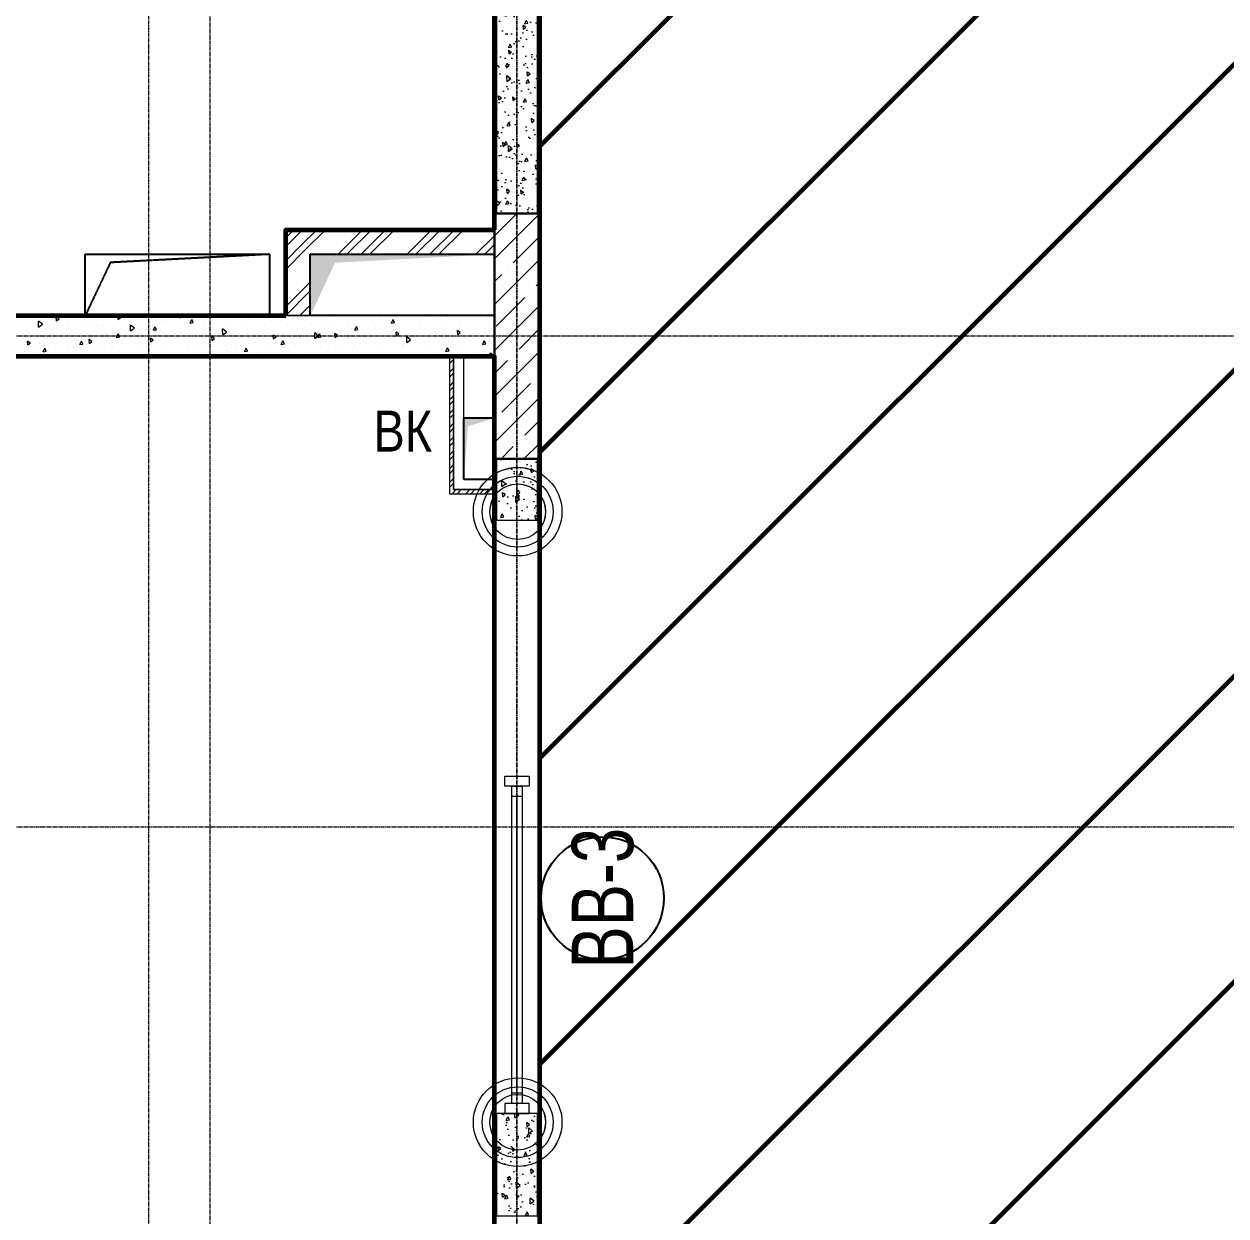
# Model space of a CAD drawing. Header units: millimetres. Extents: x 470010 to 1231400, y -134005 to 421770.
# Drawn here: x 678265 to 684138, y -52611 to -46786 of the extents above; entities that cross this region are included whole.
import ezdxf
from ezdxf.enums import TextEntityAlignment as Align

# ---------------------------------------------------------------- set-up
doc = ezdxf.new("R2010")
doc.units = ezdxf.units.MM
for name, pattern in [('CENTER2', [28.575, 19.05, -3.175, 3.175, -3.175]), ('HIDDEN', [9.525, 6.35, -3.175]), ('HIDDEN2', [4.7625, 3.175, -1.5875])]:
    doc.linetypes.add(name, pattern=pattern)
doc.layers.get('Defpoints').update_dxf_attribs({"color": 140})
for name, color, linetype, lineweight in [('0) шп потолок', 3, 'Continuous', 60), ('АР_Витраж', 4, 'Continuous', 13), ('АР_Витраж марка', 140, 'Continuous', 9), ('АР_Колонны', 70, 'Continuous', 30), ('АР_Стены ГКЛ', 1, 'Continuous', 15), ('АР_Стены ЖБ', 7, 'Continuous', 35), ('АР_Стены кирпич', 32, 'Continuous', 20), ('АР_Стены ПЕНОблок', 52, 'Continuous', 20), ('АР_Тонкая', 254, 'Continuous', 5), ('АР_Штриховка', 8, 'Continuous', 0), ('ВК_Шахты', 5, 'Continuous', 9)]:
    doc.layers.add(name, color=color, linetype=linetype, lineweight=lineweight)
doc.layers.add('АР_Делит', color=120, linetype='Continuous', lineweight=0, plot=False)
doc.layers.add('РД_Проем', color=230, linetype='Continuous', lineweight=0, plot=False)
doc.layers.add('РД_Витраж_вн', color=7, linetype='Continuous', true_color=0x148aff)
doc.layers.add('РД_Оси_100', color=7, linetype='Continuous', lineweight=0, true_color=0x525252)
doc.layers.add('РД_проем_инж перемыч_фахверк', color=7, linetype='Continuous', lineweight=18, true_color=0xff1f1f)
doc.styles.add('Arial_09', font='ARIALN.TTF', dxfattribs={"width": 0.9})
doc.styles.add('style1', font='ARIALN.TTF')

# ---------------------------------------------------------------- blocks, each defined once
blk = doc.blocks.new('СОШ_2200_АР_ОСИ_М100_28.05.24')
at = {"layer": 'РД_Оси_100', "color": 251, "linetype": 'CENTER2', "true_color": 0x636466}
for p, q in [((29555, 45300), (-5954.958, 45300)), ((29555, 42900), (-5954.958, 42900))]:
    blk.add_line(p, q, dxfattribs=at)
for points in [[(5849.555, 139938.679), (6000, 139538.679), (6000, -6194.559)], [(6300, -6195.83), (6300, 139538.679), (6450, 139938.679)], [(7800, -6155), (7800, 139938.679)]]:
    blk.add_lwpolyline(points, dxfattribs=at)
blk = doc.blocks.new('МаркаВитража1')
at = {"layer": 'Defpoints'}
blk.add_circle((0, 0), 3, dxfattribs=at)
at = {"color": 0, "linetype": 'ByBlock', "lineweight": -2, "style": 'Arial_09', "width": 0.9}
blk.add_attdef('АР-ОКНО:НАИМЕНОВАНИЕ', text='', height=3, dxfattribs=at).set_placement((0, 0), align=Align.MIDDLE)
blk = doc.blocks.new('A$C9108343f')
at = {"layer": 'АР_Стены ГКЛ', "linetype": 'Continuous', "lineweight": 0, "true_color": 0x000000}
h = blk.add_hatch(dxfattribs=at)
h.set_pattern_fill('ANSI31', color=18, scale=15, style=0)
h.set_pattern_definition([(45, (-63444.083, -115658.25), (-33.67596, 33.67596), [])])
h.paths.add_polyline_path([(14625, 51285), (14645, 51305), (14645, 51955), (14625, 51955)], flags=0)
h = blk.add_hatch(dxfattribs=at)
h.set_pattern_fill('ANSI31', color=18, scale=15, angle=360, style=0)
h.set_pattern_definition([(45, (-63444.083, -115658.25), (-33.67596, 33.67596), [])])
h.paths.add_polyline_path([(14845, 51285), (14845, 51305), (14645, 51305), (14625, 51285)], flags=0)
at = {"layer": 'АР_Штриховка', "linetype": 'Continuous', "lineweight": 0, "true_color": 0x000000}
h = blk.add_hatch(dxfattribs=at)
h.set_pattern_fill('AR-CONC', color=18, angle=45, style=0)
h.set_pattern_definition([(95, (-63444.08, -115658.25), (140.09465, 117.55338), [19.05, -209.55]), (40, (-63444.08, -115658.25), (-160.01845, 110.17673), [15.24, -167.64058]), (145.45144, (-63432.4, -115648.45), (-19.9238, 227.7301), [16.19, -178.09024]), (91.1842, (-63480, -115622.33), (221.41024, 161.9534), [28.575, -314.325]), (141.63556, (-63461.55, -115608.83), (-7.0866, 342.82676), [24.28502, -267.1356]), (36.18415, (-63480, -115622.33), (-7.0866, 342.82676), [22.85997, -251.45973]), (66, (-63453.06, -115613.35), (179.51998, 34.89515), [19.05, -209.55]), (11, (-63453.06, -115613.35), (-86.53993, 173.9412), [15.24, -167.64]), (116.45145, (-63438.1, -115610.44), (92.98005, 208.83634), [16.19, -178.08994]), (82.5, (-63444.08, -115658.25), (-57.60547, 61.973414), [0, -165.608, 0, -170.18, 0, -168.275]), (52.5, (-63444.08, -115658.25), (-23.589727, 118.087), [0, -97.028, 0, -161.798, 0, -64.135]), (12.5, (-63484.135, -115698.3), (99.927863, 91.826196), [0, -63.5, 0, -198.12, 0, -262.89]), (2.5, (-63502.1, -115716.26), (86.763904, 122.72239), [0, -82.55, 0, -131.572, 0, -186.69])])
h.paths.add_polyline_path([(14855, 52655), (15055, 52655), (15055, 56155), (14855, 56155)], flags=0)
h = blk.add_hatch(dxfattribs=at)
h.set_pattern_fill('ANSI32', color=18, scale=25, style=0)
h.set_pattern_definition([(45, (-63444.08, -115658.25), (-168.3798, 168.3798), []), (45, (-63331.83, -115658.25), (-168.3798, 168.3798), [])])
h.paths.add_polyline_path([(13825, 52155), (13945, 52155), (13945, 52455), (13825, 52575)], flags=0)
h = blk.add_hatch(dxfattribs=at)
h.set_pattern_fill('ANSI32', color=18, scale=25, style=0)
h.set_pattern_definition([(45, (-63444.08, -115658.25), (-168.3798, 168.3798), []), (45, (-63331.83, -115658.25), (-168.3798, 168.3798), [])])
h.paths.add_polyline_path([(13825, 52575), (13945, 52455), (14845, 52455), (14845, 52575)], flags=0)
h = blk.add_hatch(dxfattribs=at)
h.set_pattern_fill('AR-CONC', color=18, angle=45, style=0)
h.set_pattern_definition([(95, (-63444.08, -115658.25), (140.09465, 117.55338), [19.05, -209.55]), (40, (-63444.08, -115658.25), (-160.01845, 110.17673), [15.24, -167.64058]), (145.45144, (-63432.4, -115648.45), (-19.9238, 227.7301), [16.19, -178.09024]), (91.1842, (-63480, -115622.33), (221.41024, 161.9534), [28.575, -314.325]), (141.63556, (-63461.55, -115608.83), (-7.0866, 342.82676), [24.28502, -267.1356]), (36.18415, (-63480, -115622.33), (-7.0866, 342.82676), [22.85997, -251.45973]), (66, (-63453.06, -115613.35), (179.51998, 34.89515), [19.05, -209.55]), (11, (-63453.06, -115613.35), (-86.53993, 173.9412), [15.24, -167.64]), (116.45145, (-63438.1, -115610.44), (92.98005, 208.83634), [16.19, -178.08994]), (82.5, (-63444.08, -115658.25), (-57.60547, 61.973414), [0, -165.608, 0, -170.18, 0, -168.275]), (52.5, (-63444.08, -115658.25), (-23.589727, 118.087), [0, -97.028, 0, -161.798, 0, -64.135]), (12.5, (-63484.135, -115698.3), (99.927863, 91.826196), [0, -63.5, 0, -198.12, 0, -262.89]), (2.5, (-63502.1, -115716.26), (86.763904, 122.72239), [0, -82.55, 0, -131.572, 0, -186.69])])
h.paths.add_polyline_path([(14855, 47755), (15055, 47755), (15055, 48255), (14855, 48255)], flags=0)
h.paths.add_polyline_path([(14855, 51155), (15055, 51155), (15055, 51455), (14855, 51455)], flags=0)
at = {"color": 18, "linetype": 'HIDDEN', "ltscale": 0.07, "true_color": 0x000000}
for p, q in [((12845, 52455), (13745, 52455)), ((12845, 52155), (12845, 52455)), ((12845, 52455), (13745, 52455)), ((12845, 52155), (12845, 52455)), ((13745, 52455), (12967.9, 52414.6)), ((13745, 52455), (12967.9, 52414.6)), ((13745, 52455), (13745, 52155)), ((13745, 52455), (13745, 52155)), ((12967.9, 52414.6), (12845, 52155)), ((12967.9, 52414.6), (12845, 52155)), ((13745, 52155), (12845, 52155)), ((13745, 52155), (12845, 52155))]:
    blk.add_line(p, q, dxfattribs=at)
at = {"color": 18, "linetype": 'Continuous', "true_color": 0x000000}
for p, q in [((13945, 52155), (13945, 52455)), ((13945, 52455), (14845, 52455)), ((13945, 52155), (13945, 52455)), ((13945, 52455), (14845, 52455)), ((14845, 52455), (14845, 52155)), ((14845, 52455), (14845, 52155)), ((14845, 52155), (13945, 52155)), ((14845, 52155), (13945, 52155)), ((14695, 51355), (14695, 51655)), ((14695, 51655), (14845, 51655)), ((14695, 51355), (14695, 51655)), ((14695, 51655), (14845, 51655)), ((14845, 51655), (14845, 51355)), ((14845, 51655), (14845, 51355)), ((14845, 51355), (14695, 51355)), ((14845, 51355), (14695, 51355))]:
    blk.add_line(p, q, dxfattribs=at)
for points in [[(13945, 52155), (13945, 52455), (14066.1, 52414), (14845, 52455)], [(13945, 52155), (13945, 52455), (14066.1, 52414), (14845, 52455)], [(14695, 51355), (14695, 51655), (14715.2, 51614), (14845, 51655)], [(14695, 51355), (14695, 51655), (14715.2, 51614), (14845, 51655)]]:
    blk.add_solid(points, dxfattribs=at)
at = {"layer": '0) шп потолок'}
for points in [[(19359, 70530), (15065, 70530), (15065, 45645), (19359, 45645), (19359, 68065)], [(14845, 52575), (14845, 61255), (7275, 61255), (7275, 52155), (13825, 52155)], [(13825, 52155), (13825, 52575), (14845, 52575)], [(14845, 43275.2), (14845, 51955), (7275, 51955), (7275, 42855), (13825, 42855)]]:
    blk.add_lwpolyline(points, dxfattribs=at)
at = {"layer": 'АР_Витраж', "color": 18, "linetype": 'Continuous', "lineweight": 5, "true_color": 0x000000}
for p, q in [((14845, 48255), (14845, 49905)), ((15065, 48255), (15065, 49905))]:
    blk.add_line(p, q, dxfattribs=at)
at = {"layer": 'АР_Витраж', "color": 18, "linetype": 'Continuous', "lineweight": 15, "true_color": 0x000000}
for p, q in [((14980, 49805), (14930, 49805)), ((14955, 48355), (14955, 49805)), ((14980, 48355), (14930, 48355))]:
    blk.add_line(p, q, dxfattribs=at)
for points in [[(14895, 49855), (14895, 49905), (15015, 49905), (15015, 49855)], [(14980, 48305), (14930, 48305), (14930, 49855), (14980, 49855)], [(14895, 48305), (14895, 48255), (15015, 48255), (15015, 48305)]]:
    blk.add_lwpolyline(points, close=True, dxfattribs=at)
at = {"layer": 'АР_Делит', "color": 18, "true_color": 0x000000}
for centre, radius in [((14958.3, 51196.9), 216.3), ((14958.3, 51196.9), 173), ((14958.3, 51196.9), 136.2), ((14958.3, 48213.1), 216.3), ((14958.3, 48213.1), 173), ((14958.3, 48213.1), 136.2)]:
    blk.add_circle(centre, radius, dxfattribs=at)
at = {"layer": 'АР_Колонны', "color": 18, "linetype": 'HIDDEN2', "lineweight": 25, "true_color": 0x000000}
for p, q in [((14845, 52655), (15065, 52655)), ((14845, 51455), (14845, 52655)), ((15065, 52655), (15065, 51455)), ((15065, 51455), (14845, 51455))]:
    blk.add_line(p, q, dxfattribs=at)
at = {"layer": 'АР_Колонны', "color": 18, "linetype": 'Continuous', "lineweight": 15, "true_color": 0x000000}
for p, q in [((15065, 52655), (14845, 52655)), ((14845, 52655), (14845, 51455)), ((15065, 52655), (14845, 52655)), ((14845, 52655), (14845, 51455)), ((15065, 51455), (15065, 52655)), ((15065, 51455), (15065, 52655)), ((14845, 51455), (15065, 51455)), ((14845, 51455), (15065, 51455))]:
    blk.add_line(p, q, dxfattribs=at)
at = {"layer": 'АР_Стены ГКЛ', "color": 18, "linetype": 'Continuous', "lineweight": 5, "true_color": 0x000000}
for p, q in [((14645, 51955), (14625, 51955)), ((14625, 51955), (14625, 51285)), ((14695, 51955), (14645, 51955)), ((14645, 51955), (14645, 51305)), ((14645, 51305), (14645, 51955)), ((14695, 51355), (14695, 51955)), ((14845, 51355), (14695, 51355)), ((14845, 51305), (14845, 51355)), ((14625, 51285), (14845, 51285)), ((14645, 51305), (14845, 51305)), ((14845, 51305), (14645, 51305)), ((14845, 51285), (14845, 51305))]:
    blk.add_line(p, q, dxfattribs=at)
at = {"layer": 'АР_Стены ЖБ', "color": 18, "linetype": 'Continuous', "lineweight": 30, "true_color": 0x000000}
for p, q in [((15065, 52655), (14845, 52655)), ((14845, 52655), (14845, 51455)), ((15065, 51455), (15065, 52655)), ((14845, 51455), (15065, 51455))]:
    blk.add_line(p, q, dxfattribs=at)
at = {"layer": 'АР_Стены кирпич', "color": 18, "linetype": 'Continuous', "lineweight": 20, "true_color": 0x000000}
for p, q in [((13825, 52575), (13825, 52155)), ((14845, 52575), (13825, 52575)), ((14845, 52455), (14845, 52575)), ((13945, 52155), (13945, 52455)), ((13945, 52455), (14845, 52455)), ((13825, 52155), (13945, 52155))]:
    blk.add_line(p, q, dxfattribs=at)
at = {"layer": 'АР_Стены ПЕНОблок', "color": 18, "linetype": 'Continuous', "lineweight": 20, "true_color": 0x000000}
for p, q in [((14855, 56155), (14855, 52655)), ((15055, 52655), (15055, 56155)), ((14855, 52655), (15055, 52655)), ((14845, 52155), (7275, 52155)), ((14845, 51955), (14845, 52155)), ((7275, 51955), (14845, 51955)), ((15055, 51455), (14855, 51455)), ((14855, 51455), (14855, 51155)), ((15055, 51155), (15055, 51455)), ((14855, 51155), (15055, 51155)), ((15055, 48255), (14855, 48255)), ((14855, 48255), (14855, 47755)), ((15055, 47755), (15055, 48255)), ((14855, 47755), (15055, 47755))]:
    blk.add_line(p, q, dxfattribs=at)
at = {"layer": 'АР_Тонкая', "color": 18, "linetype": 'Continuous', "lineweight": 0, "true_color": 0x000000}
for p, q in [((14845, 56155), (14845, 52655)), ((14855, 52655), (14855, 56155)), ((15055, 56155), (15055, 52655)), ((15065, 52655), (15065, 56155)), ((14845, 52655), (14855, 52655)), ((15055, 52655), (15065, 52655)), ((14855, 51455), (14845, 51455)), ((14845, 51455), (14845, 51155)), ((14855, 51155), (14855, 51455)), ((15065, 51455), (15055, 51455)), ((15055, 51455), (15055, 51155)), ((15065, 51155), (15065, 51455)), ((14845, 51155), (14855, 51155)), ((15055, 51155), (15065, 51155)), ((14855, 48255), (14845, 48255)), ((14845, 48255), (14845, 47755)), ((14855, 47755), (14855, 48255)), ((15065, 48255), (15055, 48255)), ((15055, 48255), (15055, 47755)), ((15065, 47755), (15065, 48255)), ((14845, 47755), (14855, 47755)), ((15055, 47755), (15065, 47755))]:
    blk.add_line(p, q, dxfattribs=at)
at = {"layer": 'АР_Штриховка', "color": 18, "linetype": 'Continuous', "lineweight": 5, "true_color": 0x000000}
for p, q in [((14845, 52545.6), (14954.4, 52655)), ((14845, 52433.4), (15065, 52653.4)), ((14936.7, 52412.9), (15065, 52541.1)), ((14845, 52208.8), (15065, 52428.8)), ((14845, 52321.1), (14880.6, 52356.7)), ((14908.7, 52384.8), (14908.7, 52384.8)), ((15020.9, 52272.5), (15020.9, 52272.5)), ((15049, 52300.6), (15065, 52316.6)), ((14852.5, 52104.2), (14992.8, 52244.5)), ((14845, 51984.3), (15065, 52204.3)), ((14964.8, 51991.9), (15065, 52092.1)), ((14845, 51759.8), (15065, 51979.8)), ((14845, 51872.1), (14908.7, 51935.8)), ((14936.7, 51963.8), (14936.7, 51963.8)), ((14880.6, 51683.2), (15020.9, 51823.5)), ((15049, 51851.6), (15049, 51851.6)), ((14845, 51535.3), (15065, 51755.3)), ((14852.5, 51655.1), (14852.5, 51655.1)), ((14992.8, 51571), (15065, 51643.1)), ((14876.9, 51455), (14936.7, 51514.8)), ((14964.8, 51542.9), (14964.8, 51542.9)), ((14989.1, 51455), (15065, 51530.8))]:
    blk.add_line(p, q, dxfattribs=at)
at = {"layer": 'АР_Штриховка', "color": 18, "linetype": 'Continuous', "lineweight": 0, "true_color": 0x000000}
for p, q in [((12553.1, 52152.7), (12554.1, 52155)), ((12553.1, 52152.6), (12565.7, 52155)), ((13005.6, 52136.7), (13004, 52155)), ((13017.1, 52146.2), (13004.2, 52155)), ((13305.7, 52144), (13304.7, 52155)), ((13305.7, 52144), (13317.4, 52153.8)), ((13317.2, 52153.5), (13315.1, 52155)), ((13537.2, 52153.2), (13538, 52155)), ((13537.2, 52153.1), (13547, 52155)), ((13605.8, 52151.4), (13605.5, 52155)), ((13605.8, 52151.4), (13610.1, 52155)), ((14088.1, 52152.6), (14088.1, 52152.6)), ((14521.3, 52153.7), (14521.9, 52155)), ((14521.4, 52153.6), (14528.4, 52155)), ((12557.4, 52148.2), (12557.4, 52148.2)), ((12617.3, 52099.4), (12616.7, 52128)), ((12635.7, 52112.8), (12616.7, 52127.9)), ((12617.2, 52099.4), (12635.7, 52112.9)), ((12640.1, 52107), (12640.1, 52107)), ((12658.9, 52095), (12658.9, 52095)), ((12703.2, 52123.6), (12703.2, 52123.6)), ((12717, 52138.8), (12703.6, 52148)), ((12705.5, 52129.3), (12703.8, 52148.3)), ((12705.5, 52129.3), (12717.1, 52139.1)), ((12712.5, 52105.2), (12712.5, 52105.2)), ((12762.1, 52117.3), (12762.1, 52117.3)), ((12845.5, 52103.1), (12845.5, 52103.1)), ((12883.8, 52127.1), (12883.8, 52127.1)), ((12897.9, 52104.5), (12897.9, 52104.5)), ((12905.9, 52148.1), (12905.9, 52148.1)), ((12927.9, 52106.7), (12927.9, 52106.7)), ((13005.6, 52136.7), (13017.3, 52146.5)), ((13005.9, 52137.4), (13005.9, 52137.4)), ((13034.8, 52144.7), (13034.8, 52144.7)), ((13059.4, 52112.5), (13059.4, 52112.5)), ((13062.7, 52113.2), (13062.7, 52113.2)), ((13067.2, 52080.5), (13066.6, 52109)), ((13085.6, 52093.9), (13066.6, 52109)), ((13067.1, 52080.5), (13085.6, 52094)), ((13124.7, 52126.9), (13124.7, 52126.9)), ((13127.6, 52147.1), (13127.6, 52147.1)), ((13178.2, 52083.4), (13185.9, 52100.8)), ((13193.2, 52086.2), (13185.9, 52100.7)), ((13229.8, 52127.5), (13229.8, 52127.5)), ((13245.9, 52120.6), (13245.9, 52120.6)), ((13328.4, 52124.2), (13328.4, 52124.2)), ((13357.7, 52118.3), (13365.4, 52135.7)), ((13357.7, 52118.2), (13372.7, 52121.1)), ((13372.7, 52121.1), (13365.5, 52135.6)), ((13424.6, 52108.4), (13424.6, 52108.4)), ((13459.8, 52130), (13459.8, 52130)), ((13474.8, 52134.9), (13474.8, 52134.9)), ((13536.8, 52148.6), (13536.8, 52148.6)), ((13556.1, 52110.3), (13556.1, 52110.3)), ((13561.4, 52148.7), (13561.4, 52148.7)), ((13630.3, 52099.7), (13630.3, 52099.7)), ((13646.3, 52138.1), (13646.3, 52138.1)), ((13728.8, 52141.7), (13728.8, 52141.7)), ((13756.4, 52131.5), (13756.4, 52131.5)), ((13799.9, 52130.3), (13799.9, 52130.3)), ((13860.2, 52147.4), (13860.2, 52147.4)), ((13951.2, 52112.4), (13951.2, 52112.4)), ((14004.7, 52099.5), (14004.7, 52099.5)), ((14042.5, 52121.4), (14042.5, 52121.4)), ((14043.7, 52150.4), (14043.7, 52150.4)), ((14126.4, 52109.2), (14126.4, 52109.2)), ((14162.3, 52084), (14170, 52101.4)), ((14177.3, 52086.7), (14170.1, 52101.2)), ((14248.4, 52119.5), (14248.4, 52119.5)), ((14261.2, 52100.2), (14261.2, 52100.2)), ((14283.1, 52135.5), (14283.1, 52135.5)), ((14341.8, 52118.9), (14349.6, 52136.3)), ((14341.9, 52118.7), (14356.8, 52121.6)), ((14356.8, 52121.6), (14349.6, 52136.1)), ((14370.1, 52129.3), (14370.1, 52129.3)), ((14454.6, 52143.1), (14454.6, 52143.1)), ((14477.9, 52116.4), (14477.9, 52116.4)), ((14492.2, 52139.6), (14492.2, 52139.6)), ((14611.3, 52108.1), (14611.3, 52108.1)), ((14613.9, 52149.3), (14613.9, 52149.3)), ((14672.3, 52094.6), (14672.3, 52094.6)), ((14673.3, 52121.9), (14673.3, 52121.9)), ((14798.7, 52092.4), (14798.7, 52092.4)), ((14809.7, 52139.4), (14809.7, 52139.4)), ((12565.7, 52078.8), (12565.7, 52078.8)), ((12650.5, 52091.5), (12650.5, 52091.5)), ((12760.8, 52061.6), (12760.8, 52061.6)), ((12806, 52056.3), (12806, 52056.3)), ((12824.8, 52050.1), (12824.8, 52050.1)), ((12877, 52028.6), (12863.6, 52037.8)), ((12865.5, 52019.1), (12863.8, 52038.1)), ((12955.6, 52042.5), (12955.6, 52042.5)), ((12998.6, 52048.5), (13006.4, 52065.9)), ((12998.7, 52048.4), (13013.6, 52051.3)), ((13013.6, 52051.3), (13006.4, 52065.8)), ((13024.7, 52035.1), (13024.7, 52035.1)), ((13068.6, 52070.2), (13068.6, 52070.2)), ((13092.4, 52082.7), (13092.4, 52082.7)), ((13177.1, 52036), (13163.8, 52045.2)), ((13165.6, 52026.5), (13163.9, 52045.5)), ((13165.6, 52026.5), (13177.3, 52036.3)), ((13178.2, 52083.3), (13193.2, 52086.2)), ((13218.2, 52078), (13218.2, 52078)), ((13273.3, 52039.3), (13273.3, 52039.3)), ((13287.4, 52065.6), (13287.4, 52065.6)), ((13312.3, 52090.2), (13312.3, 52090.2)), ((13374.9, 52043), (13374.9, 52043)), ((13395, 52049.1), (13395, 52049.1)), ((13436.9, 52056.8), (13436.9, 52056.8)), ((13477.2, 52043.4), (13463.9, 52052.6)), ((13465.7, 52033.9), (13464.1, 52052.8)), ((13465.7, 52033.9), (13477.4, 52043.7)), ((13482.2, 52046.5), (13482.2, 52046.5)), ((13535.6, 52075), (13516.5, 52090.1)), ((13517.1, 52061.6), (13516.6, 52090.1)), ((13517, 52061.6), (13535.5, 52075.1)), ((13517.1, 52059.4), (13517.1, 52059.4)), ((13619, 52086.7), (13619, 52086.7)), ((13638.8, 52069.1), (13638.8, 52069.1)), ((13760.9, 52079.4), (13760.9, 52079.4)), ((13777.3, 52050.7), (13764, 52059.9)), ((13765.8, 52041.2), (13764.2, 52060.2)), ((13765.8, 52041.2), (13777.5, 52051)), ((13787, 52064.7), (13787, 52064.7)), ((13814, 52069.5), (13814, 52069.5)), ((13849, 52078.5), (13849, 52078.5)), ((13882.6, 52089.2), (13882.6, 52089.2)), ((13985.5, 52056.1), (13966.4, 52071.1)), ((13967.1, 52042.6), (13966.5, 52071.2)), ((13966.9, 52042.7), (13985.4, 52056.2)), ((13982.8, 52049.1), (13990.5, 52066.5)), ((13982.8, 52048.9), (13997.8, 52051.9)), ((13997.8, 52051.9), (13990.6, 52066.3)), ((14008.8, 52050.4), (14008.8, 52050.4)), ((14042.5, 52036.5), (14042.5, 52036.5)), ((14077.4, 52058.1), (14064.1, 52067.3)), ((14065.9, 52048.6), (14064.3, 52067.6)), ((14065.9, 52048.6), (14077.6, 52058.4)), ((14145.7, 52090.7), (14145.7, 52090.7)), ((14162.3, 52083.8), (14177.3, 52086.7)), ((14173.9, 52042.2), (14173.9, 52042.2)), ((14199.2, 52086.4), (14199.2, 52086.4)), ((14311.1, 52052.3), (14311.1, 52052.3)), ((14340.7, 52073.5), (14340.7, 52073.5)), ((14354.7, 52051.2), (14354.7, 52051.2)), ((14360.4, 52050.4), (14360.4, 52050.4)), ((14377.5, 52065.5), (14364.2, 52074.7)), ((14366.1, 52056), (14364.4, 52075)), ((14366.1, 52056), (14377.7, 52065.8)), ((14435.4, 52037.2), (14416.3, 52052.2)), ((14417, 52023.7), (14416.4, 52052.3)), ((14416.8, 52023.8), (14435.3, 52037.3)), ((14442.9, 52054), (14442.9, 52054)), ((14535.5, 52054.4), (14535.5, 52054.4)), ((14554.9, 52072.4), (14554.9, 52072.4)), ((14574.3, 52059.7), (14574.3, 52059.7)), ((14677.6, 52072.9), (14664.3, 52082.1)), ((14666.2, 52063.4), (14664.5, 52082.3)), ((14666.2, 52063.4), (14677.8, 52073.2)), ((14759.6, 52041.5), (14759.6, 52041.5)), ((14760.8, 52067.8), (14760.8, 52067.8)), ((14766.8, 52072.9), (14766.8, 52072.9)), ((14843.3, 52071.4), (14843.3, 52071.4)), ((12550.6, 51999.6), (12550.6, 51999.6)), ((12576.9, 52021.2), (12563.5, 52030.4)), ((12565.4, 52011.7), (12563.7, 52030.7)), ((12565.4, 52011.7), (12577.1, 52021.5)), ((12581, 52030.1), (12581, 52030.1)), ((12612.6, 52013.4), (12612.6, 52013.4)), ((12623.3, 52016.8), (12623.3, 52016.8)), ((12639.6, 51978.7), (12647.3, 51996.1)), ((12639.6, 51978.6), (12654.6, 51981.5)), ((12654.6, 51981.5), (12647.4, 51996)), ((12663.6, 51989), (12663.6, 51989)), ((12758.7, 51980.4), (12758.7, 51980.4)), ((12785.7, 51999.2), (12785.7, 51999.2)), ((12818.4, 51999.6), (12818.4, 51999.6)), ((12819.1, 52013.6), (12826.9, 52031)), ((12819.2, 52013.5), (12834.1, 52016.4)), ((12834.1, 52016.4), (12826.9, 52030.9)), ((12841.2, 51984), (12841.2, 51984)), ((12865.5, 52019.1), (12877.2, 52028.9)), ((12907.4, 52009), (12907.4, 52009)), ((12962.7, 52021.3), (12962.7, 52021.3)), ((12972.6, 51989.8), (12972.6, 51989.8)), ((13013.2, 51980.5), (13013.2, 51980.5)), ((13029.5, 52019.3), (13029.5, 52019.3)), ((13118.2, 51986.1), (13118.2, 51986.1)), ((13150, 52020.8), (13150, 52020.8)), ((13151.2, 52029.1), (13151.2, 52029.1)), ((13159.1, 51997.9), (13159.1, 51997.9)), ((13241.6, 52001.5), (13241.6, 52001.5)), ((13345, 52003.6), (13345, 52003.6)), ((13373, 52007.2), (13373, 52007.2)), ((13530.4, 52007.8), (13530.4, 52007.8)), ((13539.8, 51984.5), (13539.8, 51984.5)), ((13559.6, 52015.4), (13559.6, 52015.4)), ((13579.7, 51992.2), (13579.7, 51992.2)), ((13623.7, 51979.3), (13631.5, 51996.7)), ((13623.8, 51979.2), (13638.7, 51982.1)), ((13638.7, 51982.1), (13631.5, 51996.6)), ((13642, 52019), (13642, 52019)), ((13676.6, 52024.7), (13676.6, 52024.7)), ((13749.1, 51986.6), (13749.1, 51986.6)), ((13773.5, 52024.7), (13773.5, 52024.7)), ((13803.3, 52014.2), (13811, 52031.6)), ((13803.3, 52014), (13818.3, 52017)), ((13818.3, 52017), (13811, 52031.5)), ((13823.5, 52012.2), (13823.5, 52012.2)), ((13871.7, 52007.5), (13871.7, 52007.5)), ((13942.5, 52029.5), (13942.5, 52029.5)), ((13960, 52032.9), (13960, 52032.9)), ((14028.3, 51981.4), (14028.3, 51981.4)), ((14066.4, 51988.5), (14066.4, 51988.5)), ((14067.3, 52032.3), (14067.3, 52032.3)), ((14099.3, 51994.6), (14099.3, 51994.6)), ((14150, 51991.2), (14150, 51991.2)), ((14161.2, 52008.3), (14161.2, 52008.3)), ((14203.3, 52028.7), (14203.3, 52028.7)), ((14272, 52001.4), (14272, 52001.4)), ((14393.7, 52011.2), (14393.7, 52011.2)), ((14398.3, 52011.5), (14398.3, 52011.5)), ((14511.4, 52016.3), (14511.4, 52016.3)), ((14515.8, 52021.5), (14515.8, 52021.5)), ((14573.4, 52030), (14573.4, 52030)), ((14593.1, 51992.4), (14593.1, 51992.4)), ((14607.9, 51979.8), (14615.6, 51997.2)), ((14607.9, 51979.7), (14622.9, 51982.6)), ((14622.9, 51982.6), (14615.7, 51997.1)), ((14637.5, 52031.3), (14637.5, 52031.3)), ((14666.9, 51981.1), (14666.9, 51981.1)), ((14729.9, 52032.7), (14729.9, 52032.7)), ((14787.4, 52014.7), (14795.1, 52032.1)), ((14787.4, 52014.6), (14802.4, 52017.5)), ((14802.4, 52017.5), (14795.2, 52032)), ((12572.2, 51972.3), (12572.2, 51972.3)), ((12706.1, 51964.4), (12706.1, 51964.4)), ((13207.6, 51958.8), (13207.6, 51958.8)), ((13335.9, 51972.1), (13335.9, 51972.1)), ((13337, 51964.9), (13337, 51964.9)), ((13448.9, 51955), (13452, 51961.8)), ((13455.3, 51955), (13452, 51961.7)), ((13687.1, 51972.9), (13687.1, 51972.9)), ((13734.2, 51962.8), (13734.2, 51962.8)), ((13784.5, 51961.3), (13784.5, 51961.3)), ((13906.2, 51971.1), (13906.2, 51971.1)), ((14227.2, 51955), (14224.1, 51957.1)), ((14224.5, 51955), (14224.3, 51957.4)), ((14254.7, 51959.4), (14254.7, 51959.4)), ((14260.9, 51966.7), (14260.9, 51966.7)), ((14432.8, 51955), (14436.1, 51962.3)), ((14439.7, 51955), (14436.1, 51962.2)), ((14537.6, 51955.3), (14524.2, 51964.5)), ((14525.3, 51955), (14524.4, 51964.8)), ((14537, 51955), (14537.8, 51955.6)), ((14787.5, 51970.7), (14787.5, 51970.7)), ((14822.2, 51974.3), (14822.2, 51974.3)), ((14837.7, 51962.7), (14824.3, 51971.9)), ((14826, 51955), (14824.5, 51972.2)), ((14828.3, 51955), (14837.9, 51963))]:
    blk.add_line(p, q, dxfattribs=at)
at = {"layer": 'РД_Витраж_вн', "color": 18, "linetype": 'Continuous', "lineweight": 15, "true_color": 0x000000}
for p, q in [((14845, 51155), (14845, 48255)), ((15065, 51155), (15065, 48255))]:
    blk.add_line(p, q, dxfattribs=at)
at = {"layer": 'РД_Проем', "color": 18, "linetype": 'Continuous', "lineweight": 15, "true_color": 0x000000}
for p, q in [((14845, 51155), (14845, 48255)), ((15065, 51155), (15065, 48255))]:
    blk.add_line(p, q, dxfattribs=at)
at = {"layer": 'РД_проем_инж перемыч_фахверк', "color": 18, "linetype": 'Continuous', "lineweight": 15, "true_color": 0x000000}
for p, q in [((14845, 51155), (14845, 48255)), ((15065, 51155), (15065, 48255))]:
    blk.add_line(p, q, dxfattribs=at)
at = {"layer": 'АР_Витраж марка', "color": 18, "linetype": 'Continuous', "lineweight": 15, "true_color": 0x000000, "xscale": 100, "yscale": 100, "zscale": 100, "rotation": 90.00000000000001}
blk.add_blockref('МаркаВитража1', (15372.5, 49308.1), dxfattribs=at).add_auto_attribs({'АР-ОКНО:НАИМЕНОВАНИЕ': 'ВВ-3'})
at = {"layer": 'РД_Оси_100'}
blk.add_blockref('СОШ_2200_АР_ОСИ_М100_28.05.24', (7155, 6755), dxfattribs=at)
at = {"layer": 'Defpoints', "color": 18, "true_color": 0x000000, "style": 'style1'}
for p in [(143949.3, 316089.1), (143975, 281639.5), (143890.4, 273244.7), (143840, 264276.8), (143967.8, 254892.4), (12252, 104178.1), (12382.6, 96023.1)]:
    blk.add_attdef('АР-ПОМЕЩЕНИЕ:НАИМЕНОВАНИЕ', text='', height=100, dxfattribs=at).set_placement(p, align=Align.MIDDLE)
at = {"layer": 'Defpoints', "color": 18, "true_color": 0x000000, "style": 'style1', "flags": 8}
for p in [(143951.3, 279099.1), (143848.3, 269251.1), (143875.3, 260094.2), (144049.7, 250824.7), (163419.3, 238153.4), (155897.5, 237966), (183037.2, 237966), (143342.9, 237876.2)]:
    blk.add_attdef('АР-ПОМЕЩЕНИЕ:НАИМЕНОВАНИЕ', text='', height=100, dxfattribs=at).set_placement(p, align=Align.MIDDLE)
at = {"layer": 'ВК_Шахты', "color": 18, "true_color": 0x000000, "style": 'style1'}
blk.add_text('ВК', height=200, dxfattribs=at).set_placement((14253.8, 51490.8))

msp = doc.modelspace()

# ---------------------------------------------------------------- hatches: boundary and pattern name
at = {"layer": '0) шп потолок'}
h = msp.add_hatch(dxfattribs=at)
h.set_pattern_fill('ANSI31', color=3, scale=333)
h.paths.add_polyline_path([(685063.57, -43411.242), (685063.57, -42811.242), (685063.57, -42611.242), (685063.57, -42011.242), (685063.57, -41861.242), (685063.57, -40961.242), (685063.57, -39861.242), (685063.57, -39651.242), (685063.57, -38161.242), (685063.57, -37586.487), (684843.57, -37586.487), (684843.57, -37296.487), (685063.57, -37296.487), (685063.57, -36061.242), (685063.57, -35161.242), (685063.57, -34061.242), (685063.57, -32711.242), (685063.57, -32521.242), (685073.57, -32301.242), (692853.57, -32301.242), (692853.57, -32011.242), (692863.047, -28611.242), (692853.57, -28611.242), (692853.57, -27711.242), (692863.831, -26236.242), (689593.57, -26236.242), (689593.57, -25336.242), (687593.57, -25336.242), (687593.57, -25336.242), (686818.57, -25336.242), (686818.57, -29836.242), (685077.58, -29836.242), (682453.57, -29836.242), (682453.57, -30256.242), (680783.57, -30256.242), (680783.57, -54091.242), (681303.57, -54091.242), (681303.57, -54504.57), (681723.244, -54504.57), (681723.244, -54721.242), (683963.896, -54721.242), (683963.896, -54504.57), (684383.57, -54504.57), (684383.57, -54721.242), (684543.57, -54721.242), (684543.57, -54091.242), (684543.57, -52221.242), (685063.57, -52221.242), (685063.57, -51311.242), (685063.57, -50111.242), (685063.57, -49811.242), (685063.57, -46911.242), (685063.57, -46311.242), (685063.57, -45411.242)])
at = {"layer": 'АР_Стены ГКЛ', "linetype": 'Continuous', "lineweight": 0, "true_color": 0x000000}
h = msp.add_hatch(dxfattribs=at)
h.set_pattern_fill('ANSI31', color=18, scale=15, style=0)
h.set_pattern_definition([(45, (602274.53, -216024.49), (-33.67596, 33.67596), [])])
h.paths.add_polyline_path([(680343.57, -49081.242), (680363.57, -49061.242), (680363.57, -48411.242), (680343.57, -48411.242)], flags=0)
h = msp.add_hatch(dxfattribs=at)
h.set_pattern_fill('ANSI31', color=18, scale=15, angle=360, style=0)
h.set_pattern_definition([(45, (602274.53, -216024.49), (-33.67596, 33.67596), [])])
h.paths.add_polyline_path([(680563.57, -49081.242), (680563.57, -49061.242), (680363.57, -49061.242), (680343.57, -49081.242)], flags=0)
at = {"layer": 'АР_Штриховка', "linetype": 'Continuous', "lineweight": 0, "true_color": 0x000000}
h = msp.add_hatch(dxfattribs=at)
h.set_pattern_fill('AR-CONC', color=18, angle=45, style=0)
h.set_pattern_definition([(95, (602274.53, -216024.49), (140.09465, 117.55338), [19.05, -209.55]), (40, (602274.53, -216024.5), (-160.01845, 110.17673), [15.24, -167.64058]), (145.45144, (602286.2, -216014.7), (-19.9238, 227.7301), [16.19, -178.09024]), (91.1842, (602238.6, -215988.57), (221.41024, 161.9534), [28.575, -314.325]), (141.63556, (602257.06, -215975.07), (-7.0866, 342.82676), [24.28502, -267.1356]), (36.18415, (602238.6, -215988.57), (-7.0866, 342.82676), [22.85997, -251.45973]), (66, (602265.55, -215979.59), (179.51998, 34.89515), [19.05, -209.55]), (11, (602265.55, -215979.59), (-86.53993, 173.9412), [15.24, -167.64]), (116.45145, (602280.51, -215976.68), (92.98005, 208.83634), [16.19, -178.08994]), (82.5, (602274.53, -216024.49), (-57.60547, 61.973414), [0, -165.608, 0, -170.18, 0, -168.275]), (52.5, (602274.53, -216024.49), (-23.589727, 118.087), [0, -97.028, 0, -161.798, 0, -64.135]), (12.5, (602234.48, -216064.544), (99.927863, 91.826196), [0, -63.5, 0, -198.12, 0, -262.89]), (2.5, (602216.52, -216082.5), (86.763904, 122.72239), [0, -82.55, 0, -131.572, 0, -186.69])])
h.paths.add_polyline_path([(680573.57, -47711.242), (680773.57, -47711.242), (680773.57, -44211.242), (680573.57, -44211.242)], flags=0)
h = msp.add_hatch(dxfattribs=at)
h.set_pattern_fill('ANSI32', color=18, scale=25, style=0)
h.set_pattern_definition([(45, (602274.53, -216024.5), (-168.3798, 168.3798), []), (45, (602386.78, -216024.5), (-168.3798, 168.3798), [])])
h.paths.add_polyline_path([(679543.57, -48211.242), (679663.57, -48211.242), (679663.57, -47911.242), (679543.57, -47791.242)], flags=0)
h = msp.add_hatch(dxfattribs=at)
h.set_pattern_fill('ANSI32', color=18, scale=25, style=0)
h.set_pattern_definition([(45, (602274.53, -216024.5), (-168.3798, 168.3798), []), (45, (602386.78, -216024.5), (-168.3798, 168.3798), [])])
h.paths.add_polyline_path([(679543.57, -47791.242), (679663.57, -47911.242), (680563.57, -47911.242), (680563.57, -47791.242)], flags=0)
h = msp.add_hatch(dxfattribs=at)
h.set_pattern_fill('AR-CONC', color=18, angle=45, style=0)
h.set_pattern_definition([(95, (602274.53, -216024.49), (140.09465, 117.55338), [19.05, -209.55]), (40, (602274.53, -216024.5), (-160.01845, 110.17673), [15.24, -167.64058]), (145.45144, (602286.2, -216014.7), (-19.9238, 227.7301), [16.19, -178.09024]), (91.1842, (602238.6, -215988.57), (221.41024, 161.9534), [28.575, -314.325]), (141.63556, (602257.06, -215975.07), (-7.0866, 342.82676), [24.28502, -267.1356]), (36.18415, (602238.6, -215988.57), (-7.0866, 342.82676), [22.85997, -251.45973]), (66, (602265.55, -215979.59), (179.51998, 34.89515), [19.05, -209.55]), (11, (602265.55, -215979.59), (-86.53993, 173.9412), [15.24, -167.64]), (116.45145, (602280.51, -215976.68), (92.98005, 208.83634), [16.19, -178.08994]), (82.5, (602274.53, -216024.49), (-57.60547, 61.973414), [0, -165.608, 0, -170.18, 0, -168.275]), (52.5, (602274.53, -216024.49), (-23.589727, 118.087), [0, -97.028, 0, -161.798, 0, -64.135]), (12.5, (602234.48, -216064.544), (99.927863, 91.826196), [0, -63.5, 0, -198.12, 0, -262.89]), (2.5, (602216.52, -216082.5), (86.763904, 122.72239), [0, -82.55, 0, -131.572, 0, -186.69])])
h.paths.add_polyline_path([(680573.57, -52611.242), (680773.57, -52611.242), (680773.57, -52111.242), (680573.57, -52111.242)], flags=0)
h.paths.add_polyline_path([(680573.57, -49211.242), (680773.57, -49211.242), (680773.57, -48911.242), (680573.57, -48911.242)], flags=0)

# ---------------------------------------------------------------- linework, layer by layer
at = {"color": 18, "linetype": 'HIDDEN', "ltscale": 0.07, "true_color": 0x000000}
for p, q in [((678563.57, -47911.242), (679463.57, -47911.242)), ((678563.57, -48211.242), (678563.57, -47911.242)), ((678563.57, -47911.242), (679463.57, -47911.242)), ((678563.57, -48211.242), (678563.57, -47911.242)), ((679463.57, -47911.242), (678686.489, -47951.637)), ((679463.57, -47911.242), (678686.489, -47951.637)), ((679463.57, -47911.242), (679463.57, -48211.242)), ((679463.57, -47911.242), (679463.57, -48211.242)), ((678686.489, -47951.637), (678563.57, -48211.242)), ((678686.489, -47951.637), (678563.57, -48211.242)), ((679463.57, -48211.242), (678563.57, -48211.242)), ((679463.57, -48211.242), (678563.57, -48211.242))]:
    msp.add_line(p, q, dxfattribs=at)
at = {"color": 18, "linetype": 'Continuous', "true_color": 0x000000}
for p, q in [((679663.57, -48211.242), (679663.57, -47911.242)), ((679663.57, -47911.242), (680563.57, -47911.242)), ((679663.57, -48211.242), (679663.57, -47911.242)), ((679663.57, -47911.242), (680563.57, -47911.242)), ((680563.57, -47911.242), (680563.57, -48211.242)), ((680563.57, -47911.242), (680563.57, -48211.242)), ((680563.57, -48211.242), (679663.57, -48211.242)), ((680563.57, -48211.242), (679663.57, -48211.242)), ((680413.57, -49011.242), (680413.57, -48711.242)), ((680413.57, -48711.242), (680563.57, -48711.242)), ((680413.57, -49011.242), (680413.57, -48711.242)), ((680413.57, -48711.242), (680563.57, -48711.242)), ((680563.57, -48711.242), (680563.57, -49011.242)), ((680563.57, -48711.242), (680563.57, -49011.242)), ((680563.57, -49011.242), (680413.57, -49011.242)), ((680563.57, -49011.242), (680413.57, -49011.242))]:
    msp.add_line(p, q, dxfattribs=at)
for points in [[(679663.57, -48211.242), (679663.57, -47911.242), (679784.754, -47952.215), (680563.57, -47911.242)], [(679663.57, -48211.242), (679663.57, -47911.242), (679784.754, -47952.215), (680563.57, -47911.242)], [(680413.57, -49011.242), (680413.57, -48711.242), (680433.767, -48752.215), (680563.57, -48711.242)], [(680413.57, -49011.242), (680413.57, -48711.242), (680433.767, -48752.215), (680563.57, -48711.242)]]:
    msp.add_solid(points, dxfattribs=at)
at = {"layer": '0) шп потолок'}
for points in [[(685077.58, -29836.242), (680783.57, -29836.242), (680783.57, -54721.242), (685077.58, -54721.242), (685077.58, -32301.242)], [(680563.57, -47791.242), (680563.57, -39111.242), (672993.57, -39111.242), (672993.57, -48211.242), (679543.57, -48211.242)], [(679543.57, -48211.242), (679543.57, -47791.242), (680563.57, -47791.242)], [(680563.57, -57091.084), (680563.57, -48411.242), (672993.566, -48411.242), (672993.566, -57511.242), (679543.57, -57511.242)]]:
    msp.add_lwpolyline(points, dxfattribs=at)
at = {"layer": 'АР_Витраж', "color": 18, "linetype": 'Continuous', "lineweight": 5, "true_color": 0x000000}
for p, q in [((680563.57, -52111.242), (680563.57, -50461.242)), ((680783.57, -52111.242), (680783.57, -50461.242))]:
    msp.add_line(p, q, dxfattribs=at)
at = {"layer": 'АР_Витраж', "color": 18, "linetype": 'Continuous', "lineweight": 15, "true_color": 0x000000}
for p, q in [((680698.57, -50561.242), (680648.57, -50561.242)), ((680673.57, -52011.242), (680673.57, -50561.242)), ((680698.57, -52011.242), (680648.57, -52011.242))]:
    msp.add_line(p, q, dxfattribs=at)
for points in [[(680613.57, -50511.242), (680613.57, -50461.242), (680733.57, -50461.242), (680733.57, -50511.242)], [(680698.57, -52061.242), (680648.57, -52061.242), (680648.57, -50511.242), (680698.57, -50511.242)], [(680613.57, -52061.242), (680613.57, -52111.242), (680733.57, -52111.242), (680733.57, -52061.242)]]:
    msp.add_lwpolyline(points, close=True, dxfattribs=at)
at = {"layer": 'АР_Делит', "color": 18, "true_color": 0x000000}
for centre, radius in [((680676.957, -49169.322), 216.336), ((680676.957, -49169.322), 173.036), ((680676.957, -49169.322), 136.212), ((680676.957, -52153.162), 216.336), ((680676.957, -52153.162), 173.036), ((680676.957, -52153.162), 136.212)]:
    msp.add_circle(centre, radius, dxfattribs=at)
at = {"layer": 'АР_Колонны', "color": 18, "linetype": 'HIDDEN2', "lineweight": 25, "true_color": 0x000000}
for p, q in [((680563.57, -47711.242), (680783.57, -47711.242)), ((680563.57, -48911.242), (680563.57, -47711.242)), ((680783.57, -47711.242), (680783.57, -48911.242)), ((680783.57, -48911.242), (680563.57, -48911.242))]:
    msp.add_line(p, q, dxfattribs=at)
at = {"layer": 'АР_Колонны', "color": 18, "linetype": 'Continuous', "lineweight": 15, "true_color": 0x000000}
for p, q in [((680783.57, -47711.242), (680563.57, -47711.242)), ((680563.57, -47711.242), (680563.57, -48911.242)), ((680783.57, -47711.242), (680563.57, -47711.242)), ((680563.57, -47711.242), (680563.57, -48911.242)), ((680783.57, -48911.242), (680783.57, -47711.242)), ((680783.57, -48911.242), (680783.57, -47711.242)), ((680563.57, -48911.242), (680783.57, -48911.242)), ((680563.57, -48911.242), (680783.57, -48911.242))]:
    msp.add_line(p, q, dxfattribs=at)
at = {"layer": 'АР_Стены ГКЛ', "color": 18, "linetype": 'Continuous', "lineweight": 5, "true_color": 0x000000}
for p, q in [((680363.57, -48411.242), (680343.57, -48411.242)), ((680343.57, -48411.242), (680343.57, -49081.242)), ((680413.57, -48411.242), (680363.57, -48411.242)), ((680363.57, -48411.242), (680363.57, -49061.242)), ((680363.57, -49061.242), (680363.57, -48411.242)), ((680413.57, -49011.242), (680413.57, -48411.242)), ((680563.57, -49011.242), (680413.57, -49011.242)), ((680563.57, -49061.242), (680563.57, -49011.242)), ((680343.57, -49081.242), (680563.57, -49081.242)), ((680363.57, -49061.242), (680563.57, -49061.242)), ((680563.57, -49061.242), (680363.57, -49061.242)), ((680563.57, -49081.242), (680563.57, -49061.242))]:
    msp.add_line(p, q, dxfattribs=at)
at = {"layer": 'АР_Стены ЖБ', "color": 18, "linetype": 'Continuous', "lineweight": 30, "true_color": 0x000000}
for p, q in [((680783.57, -47711.242), (680563.57, -47711.242)), ((680563.57, -47711.242), (680563.57, -48911.242)), ((680783.57, -48911.242), (680783.57, -47711.242)), ((680563.57, -48911.242), (680783.57, -48911.242))]:
    msp.add_line(p, q, dxfattribs=at)
at = {"layer": 'АР_Стены кирпич', "color": 18, "linetype": 'Continuous', "lineweight": 20, "true_color": 0x000000}
for p, q in [((679543.57, -47791.242), (679543.57, -48211.242)), ((680563.57, -47791.242), (679543.57, -47791.242)), ((680563.57, -47911.242), (680563.57, -47791.242)), ((679663.57, -48211.242), (679663.57, -47911.242)), ((679663.57, -47911.242), (680563.57, -47911.242)), ((679543.57, -48211.242), (679663.57, -48211.242))]:
    msp.add_line(p, q, dxfattribs=at)
at = {"layer": 'АР_Стены ПЕНОблок', "color": 18, "linetype": 'Continuous', "lineweight": 20, "true_color": 0x000000}
for p, q in [((680573.57, -44211.242), (680573.57, -47711.242)), ((680773.57, -47711.242), (680773.57, -44211.242)), ((680573.57, -47711.242), (680773.57, -47711.242)), ((680563.57, -48211.242), (672993.57, -48211.242)), ((680563.57, -48411.242), (680563.57, -48211.242)), ((672993.57, -48411.242), (680563.57, -48411.242)), ((680773.57, -48911.242), (680573.57, -48911.242)), ((680573.57, -48911.242), (680573.57, -49211.242)), ((680773.57, -49211.242), (680773.57, -48911.242)), ((680573.57, -49211.242), (680773.57, -49211.242)), ((680773.57, -52111.242), (680573.57, -52111.242)), ((680573.57, -52111.242), (680573.57, -52611.242)), ((680773.57, -52611.242), (680773.57, -52111.242)), ((680573.57, -52611.242), (680773.57, -52611.242))]:
    msp.add_line(p, q, dxfattribs=at)
at = {"layer": 'АР_Тонкая', "color": 18, "linetype": 'Continuous', "lineweight": 0, "true_color": 0x000000}
for p, q in [((680563.57, -44211.242), (680563.57, -47711.242)), ((680573.57, -47711.242), (680573.57, -44211.242)), ((680773.57, -44211.242), (680773.57, -47711.242)), ((680783.57, -47711.242), (680783.57, -44211.242)), ((680563.57, -47711.242), (680573.57, -47711.242)), ((680773.57, -47711.242), (680783.57, -47711.242)), ((680573.57, -48911.242), (680563.57, -48911.242)), ((680563.57, -48911.242), (680563.57, -49211.242)), ((680573.57, -49211.242), (680573.57, -48911.242)), ((680783.57, -48911.242), (680773.57, -48911.242)), ((680773.57, -48911.242), (680773.57, -49211.242)), ((680783.57, -49211.242), (680783.57, -48911.242)), ((680563.57, -49211.242), (680573.57, -49211.242)), ((680773.57, -49211.242), (680783.57, -49211.242)), ((680573.57, -52111.242), (680563.57, -52111.242)), ((680563.57, -52111.242), (680563.57, -52611.242)), ((680573.57, -52611.242), (680573.57, -52111.242)), ((680783.57, -52111.242), (680773.57, -52111.242)), ((680773.57, -52111.242), (680773.57, -52611.242)), ((680783.57, -52611.242), (680783.57, -52111.242)), ((680563.57, -52611.242), (680573.57, -52611.242)), ((680773.57, -52611.242), (680783.57, -52611.242))]:
    msp.add_line(p, q, dxfattribs=at)
at = {"layer": 'АР_Штриховка', "color": 18, "linetype": 'Continuous', "lineweight": 5, "true_color": 0x000000}
for p, q in [((680563.57, -47820.637), (680672.964, -47711.242)), ((680563.57, -47932.89), (680783.57, -47712.89)), ((680655.327, -47953.386), (680783.57, -47825.143)), ((680563.57, -48157.396), (680783.57, -47937.396)), ((680563.57, -48045.143), (680599.201, -48009.512)), ((680767.58, -48065.639), (680783.57, -48049.649)), ((680571.137, -48262.082), (680711.454, -48121.766)), ((680563.57, -48381.903), (680783.57, -48161.903)), ((680683.39, -48374.335), (680783.57, -48274.156)), ((680563.57, -48606.409), (680783.57, -48386.409)), ((680563.57, -48494.156), (680627.264, -48430.462)), ((680599.201, -48683.032), (680739.517, -48542.715)), ((680563.57, -48830.915), (680783.57, -48610.915)), ((680711.454, -48795.285), (680783.57, -48723.169)), ((680595.496, -48911.242), (680655.327, -48851.411)), ((680707.75, -48911.242), (680783.57, -48835.422))]:
    msp.add_line(p, q, dxfattribs=at)
at = {"layer": 'АР_Штриховка', "color": 18, "linetype": 'Continuous', "lineweight": 0, "true_color": 0x000000}
for p, q in [((678271.666, -48213.563), (678272.699, -48211.242)), ((678271.711, -48213.683), (678284.267, -48211.242)), ((678724.195, -48229.578), (678722.591, -48211.242)), ((678735.68, -48220.07), (678722.859, -48211.242)), ((679024.308, -48222.201), (679023.349, -48211.242)), ((679024.313, -48222.207), (679035.988, -48212.411)), ((679035.793, -48212.694), (679033.684, -48211.242)), ((679255.806, -48213.029), (679256.601, -48211.242)), ((679255.851, -48213.148), (679265.657, -48211.242)), ((679324.421, -48214.825), (679324.108, -48211.242)), ((679324.426, -48214.831), (679328.703, -48211.242)), ((680239.946, -48212.494), (680240.503, -48211.242)), ((680239.991, -48212.614), (680247.047, -48211.242)), ((678354.35, -48253.405), (678335.309, -48238.332)), ((678335.943, -48266.845), (678335.353, -48238.276)), ((678335.828, -48266.803), (678354.279, -48253.307)), ((678435.568, -48227.446), (678422.233, -48218.264)), ((678424.082, -48236.955), (678422.421, -48217.977)), ((678424.087, -48236.961), (678435.761, -48227.165)), ((678724.2, -48229.584), (678735.874, -48219.788)), ((678804.257, -48272.325), (678785.215, -48257.252)), ((678785.85, -48285.765), (678785.26, -48257.196)), ((678785.734, -48285.723), (678804.185, -48272.227)), ((678896.766, -48282.819), (678904.514, -48265.416)), ((678911.77, -48280.03), (678904.558, -48265.535)), ((679076.286, -48247.924), (679084.034, -48230.521)), ((679076.331, -48248.043), (679091.291, -48245.135)), ((679091.29, -48245.135), (679084.078, -48230.64)), ((679880.906, -48282.285), (679888.654, -48264.882)), ((679895.91, -48279.496), (679888.698, -48265.001)), ((680060.426, -48247.389), (680068.174, -48229.986)), ((680060.471, -48247.509), (680075.431, -48244.601)), ((680075.43, -48244.601), (680068.218, -48230.106)), ((678595.586, -48337.623), (678582.251, -48328.442)), ((678584.1, -48347.131), (678582.44, -48328.154)), ((678717.246, -48317.714), (678724.994, -48300.311)), ((678717.291, -48317.834), (678732.251, -48314.926)), ((678732.25, -48314.926), (678725.038, -48300.43)), ((678895.699, -48330.247), (678882.364, -48321.066)), ((678884.213, -48339.755), (678882.553, -48320.777)), ((678884.218, -48339.761), (678895.893, -48329.965)), ((678896.811, -48282.939), (678911.771, -48280.031)), ((679195.811, -48322.872), (679182.476, -48313.69)), ((679184.326, -48332.378), (679182.666, -48313.401)), ((679184.331, -48332.384), (679196.006, -48322.588)), ((679254.164, -48291.245), (679235.122, -48276.172)), ((679235.758, -48304.685), (679235.167, -48276.116)), ((679235.641, -48304.643), (679254.092, -48291.147)), ((679495.923, -48315.496), (679482.589, -48306.314)), ((679484.44, -48325.002), (679482.779, -48306.024)), ((679484.445, -48325.008), (679496.119, -48315.211)), ((679704.071, -48310.165), (679685.029, -48295.092)), ((679685.665, -48323.605), (679685.074, -48295.036)), ((679685.547, -48323.562), (679703.998, -48310.066)), ((679701.386, -48317.18), (679709.134, -48299.777)), ((679701.431, -48317.299), (679716.391, -48314.391)), ((679716.39, -48314.391), (679709.178, -48299.896)), ((679796.036, -48308.12), (679782.701, -48298.939)), ((679784.553, -48317.625), (679782.892, -48298.647)), ((679784.558, -48317.631), (679796.232, -48307.835)), ((679880.951, -48282.404), (679895.911, -48279.496)), ((680096.148, -48300.744), (680082.814, -48291.563)), ((680084.666, -48310.248), (680083.005, -48291.271)), ((680084.671, -48310.254), (680096.345, -48300.458)), ((680153.977, -48329.086), (680134.936, -48314.013)), ((680135.572, -48342.524), (680134.981, -48313.956)), ((680135.454, -48342.482), (680153.905, -48328.986)), ((680396.261, -48293.369), (680382.926, -48284.187)), ((680384.779, -48302.872), (680383.119, -48283.894)), ((680384.784, -48302.878), (680396.458, -48293.082)), ((678295.474, -48344.999), (678282.139, -48335.817)), ((678283.987, -48354.508), (678282.327, -48335.531)), ((678283.992, -48354.514), (678295.667, -48344.718)), ((678358.206, -48387.504), (678365.954, -48370.101)), ((678358.251, -48387.624), (678373.211, -48384.716)), ((678373.21, -48384.716), (678365.998, -48370.221)), ((678537.726, -48352.609), (678545.474, -48335.206)), ((678537.771, -48352.729), (678552.731, -48349.821)), ((678552.73, -48349.821), (678545.518, -48335.326)), ((678584.105, -48347.137), (678595.78, -48337.341)), ((679342.346, -48386.97), (679350.094, -48369.567)), ((679342.391, -48387.089), (679357.351, -48384.182)), ((679357.35, -48384.181), (679350.138, -48369.686)), ((679521.866, -48352.075), (679529.614, -48334.672)), ((679521.911, -48352.194), (679536.871, -48349.286)), ((679536.87, -48349.286), (679529.658, -48334.791)), ((680326.486, -48386.436), (680334.234, -48369.033)), ((680326.531, -48386.555), (680341.491, -48383.647)), ((680341.49, -48383.647), (680334.278, -48369.152)), ((680506.006, -48351.54), (680513.754, -48334.137)), ((680506.051, -48351.66), (680521.011, -48348.752)), ((680521.01, -48348.752), (680513.798, -48334.257)), ((679167.556, -48411.242), (679170.574, -48404.462)), ((679173.932, -48411.242), (679170.618, -48404.581)), ((679945.807, -48411.242), (679942.719, -48409.116)), ((679943.122, -48411.242), (679942.911, -48408.824)), ((680151.457, -48411.242), (680154.714, -48403.928)), ((680158.338, -48411.242), (680154.758, -48404.047)), ((680256.167, -48410.922), (680242.832, -48401.74)), ((680243.881, -48411.242), (680243.024, -48401.447)), ((680255.64, -48411.242), (680256.364, -48410.635)), ((680556.279, -48403.546), (680542.944, -48394.365)), ((680544.639, -48411.242), (680543.137, -48394.071)), ((680546.962, -48411.242), (680556.477, -48403.258))]:
    msp.add_line(p, q, dxfattribs=at)
at = {"layer": 'РД_Витраж_вн', "color": 18, "linetype": 'Continuous', "lineweight": 15, "true_color": 0x000000}
for p, q in [((680563.57, -49211.242), (680563.57, -52111.242)), ((680783.57, -49211.242), (680783.57, -52111.242))]:
    msp.add_line(p, q, dxfattribs=at)
at = {"layer": 'РД_Проем', "color": 18, "linetype": 'Continuous', "lineweight": 15, "true_color": 0x000000}
for p, q in [((680563.57, -49211.242), (680563.57, -52111.242)), ((680783.57, -49211.242), (680783.57, -52111.242))]:
    msp.add_line(p, q, dxfattribs=at)
at = {"layer": 'РД_проем_инж перемыч_фахверк', "color": 18, "linetype": 'Continuous', "lineweight": 15, "true_color": 0x000000}
for p, q in [((680563.57, -49211.242), (680563.57, -52111.242)), ((680783.57, -49211.242), (680783.57, -52111.242))]:
    msp.add_line(p, q, dxfattribs=at)

# ---------------------------------------------------------------- block references
msp.add_blockref('A$C9108343f', (665718.612, -100366.242))
at = {"layer": 'АР_Витраж марка', "color": 18, "linetype": 'Continuous', "lineweight": 15, "true_color": 0x000000, "xscale": 100, "yscale": 100, "zscale": 100, "rotation": 90.00000000000001}
msp.add_blockref('МаркаВитража1', (681091.084, -51058.163), dxfattribs=at).add_auto_attribs({'АР-ОКНО:НАИМЕНОВАНИЕ': 'ВВ-3'})
at = {"layer": 'РД_Оси_100'}
msp.add_blockref('СОШ_2200_АР_ОСИ_М100_28.05.24', (672873.57, -93611.242), dxfattribs=at)

# ---------------------------------------------------------------- texts
at = {"layer": 'ВК_Шахты', "color": 18, "true_color": 0x000000, "style": 'style1'}
msp.add_text('ВК', height=200, dxfattribs=at).set_placement((679972.43, -48875.46))

doc.saveas('drawing.dxf')
